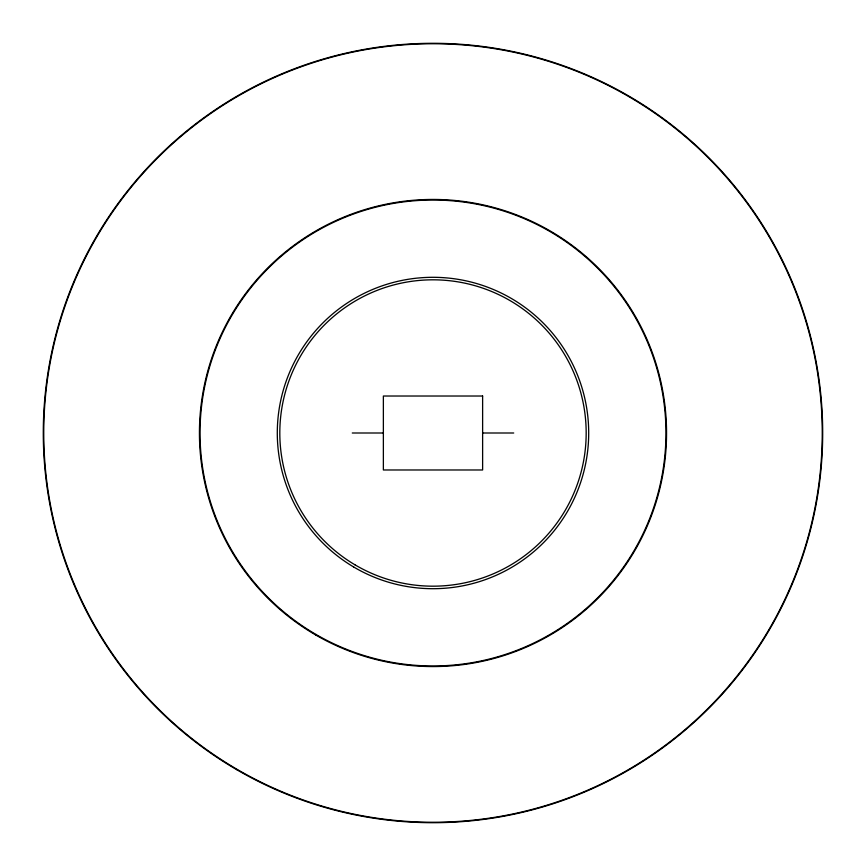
<?xml version="1.0" encoding="UTF-8"?>
<svg xmlns="http://www.w3.org/2000/svg" width="866" height="866" viewBox="0 0 866 866"><rect width="100%" height="100%" fill="white"/><g stroke="black" fill="none" stroke-linecap="round" stroke-linejoin="round"><path stroke-width="1.3" d="M352.278 433L383.367 433M482.622 433L513.711 433M482.622 396.022L383.367 396.022L383.367 469.978L482.622 469.978L482.622 396.022M237.23 769.961A389.689 389.689 0 0 0 822.689 434.061A389.689 389.689 0 0 0 239.059 94.989A389.689 389.689 0 0 0 237.23 769.961M237.457 769.571A389.245 389.245 0 0 0 822.245 434.05A389.245 389.245 0 0 0 239.287 95.379A389.245 389.245 0 0 0 237.457 769.571M354.898 564.773A153.174 153.174 0 0 0 586.163 434.754A153.174 153.174 0 0 0 357.929 299.474A153.174 153.174 0 0 0 354.898 564.773M353.609 566.949A155.707 155.707 0 0 0 588.685 434.775A155.707 155.707 0 0 0 356.695 297.276A155.707 155.707 0 0 0 353.609 566.949M315.96 634.442A232.965 232.965 0 0 0 665.965 433.628A232.965 232.965 0 0 0 317.053 230.93A232.965 232.965 0 0 0 315.96 634.442M315.668 634.951A233.549 233.549 0 0 0 666.549 433.628A233.549 233.549 0 0 0 316.772 230.421A233.549 233.549 0 0 0 315.668 634.951"/></g></svg>
